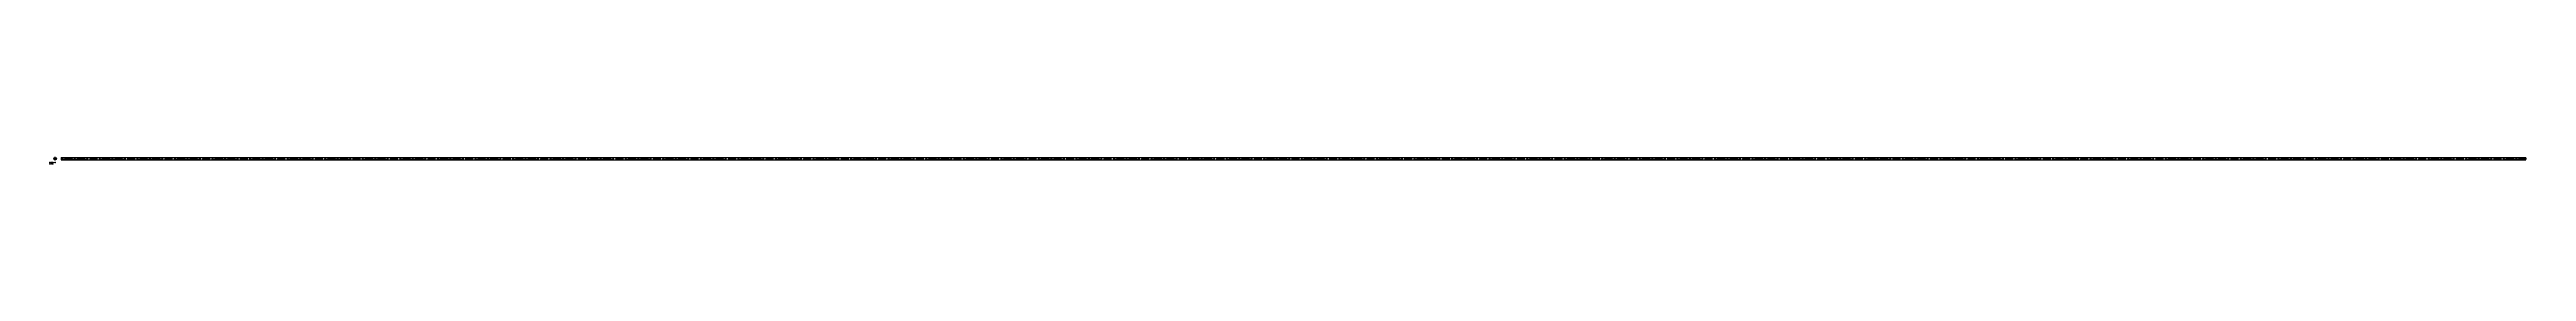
# Model space of a CAD drawing. Extents: x -23 to 10027, y -22 to 7.
import ezdxf

# ---------------------------------------------------------------- set-up
doc = ezdxf.new("R2010")
doc.units = 0
doc.linetypes.add('CENTER', pattern=[50.8, 31.75, -6.35, 6.35, -6.35])
doc.linetypes.add('DASHED', pattern=[19.05, 12.7, -6.35])
doc.layers.get('0').update_dxf_attribs({"linetype": 'CONTINUOUS'})
doc.layers.add('CENTER', color=1, linetype='CENTER')
doc.styles.get("Standard").update_dxf_attribs({"font": 'txt.shx', "height": 3, "bigfont": 'bigfont.shx'})

msp = doc.modelspace()

# ---------------------------------------------------------------- linework, layer by layer
at = {"color": 7, "linetype": 'CONTINUOUS'}
for p, q in [((25, 5), (25, -5)), ((25, 5), (10025, 5)), ((10025, -5), (10025, 5)), ((25, -5), (10025, -5))]:
    msp.add_line(p, q, dxfattribs=at)
at = {"color": 3, "linetype": 'DASHED'}
for p, q in [((25, 3), (10025, 3)), ((25, -3), (10025, -3))]:
    msp.add_line(p, q, dxfattribs=at)
at = {"color": 7, "linetype": 'CONTINUOUS'}
for radius in [5, 3.25]:
    msp.add_circle((0, 0), radius, dxfattribs=at)
at = {"layer": 'CENTER', "color": 1, "linetype": 'CENTER'}
for p, q in [((7, 0), (-7, 0)), ((0, -7), (0, 7)), ((10027, 0), (23, 0))]:
    msp.add_line(p, q, dxfattribs=at)

# ---------------------------------------------------------------- texts
at = {"color": 7, "linetype": 'CONTINUOUS'}
for s, p in [('EHOS06-10', (-23, -17)), ('EHOS06', (-23, -22))]:
    msp.add_text(s, height=3, dxfattribs=at).set_placement(p)

doc.saveas('drawing.dxf')
